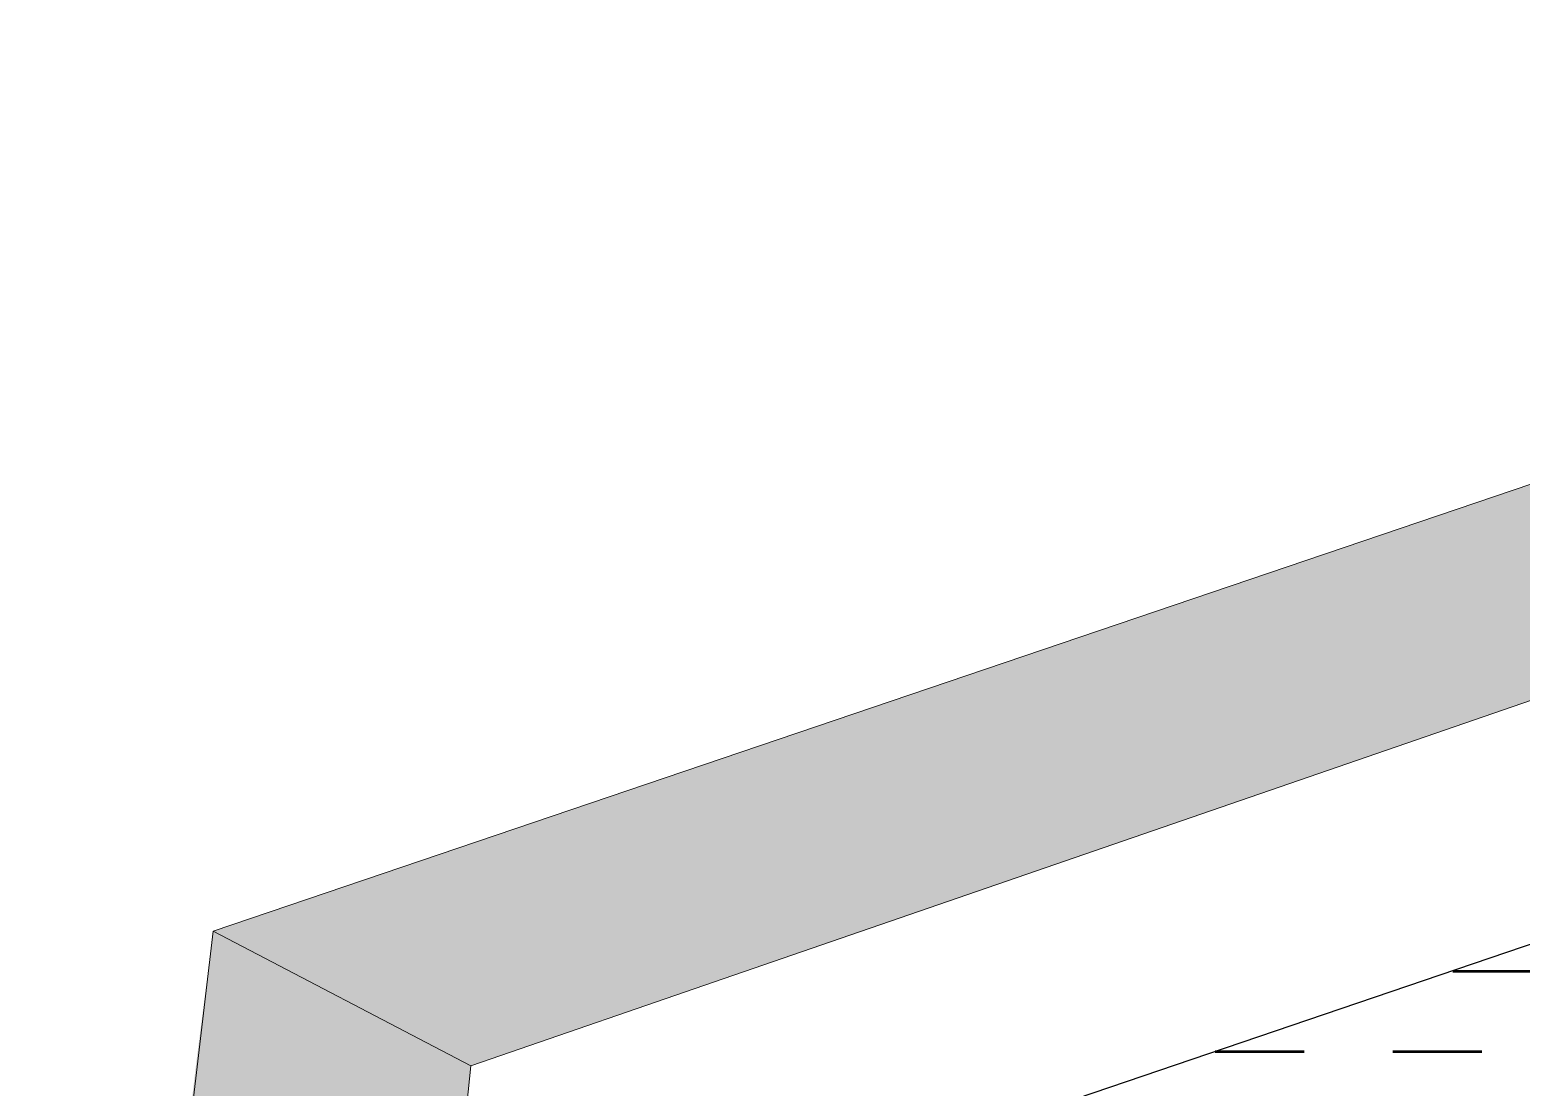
# Model space of a CAD drawing. Header units: inches. Extents: x -351 to 2582, y -266 to 144.
# Drawn here: x 501.178 to 502.856, y -60.71 to -59.519 of the extents above; entities that cross this region are included whole.
import ezdxf

# ---------------------------------------------------------------- set-up
doc = ezdxf.new("R2010")
doc.units = ezdxf.units.IN
doc.header["$MEASUREMENT"] = 0
doc.linetypes.add('PDF_IMPORT', pattern=[1, 0.8, -0.2])
doc.layers.add('PDF_Geometry', color=7, linetype='Continuous')
doc.layers.add('PDF_Solid Fills', color=7, linetype='Continuous')

# ---------------------------------------------------------------- blocks, each defined once
blk = doc.blocks.new('ewrew')
at = {"layer": 'PDF_Solid Fills', "true_color": 0x7f7f7f, "transparency": 33554559}
blk.add_hatch(color=8, dxfattribs=at).paths.add_polyline_path([(9301.2315, 5140.6279), (9300.8598, 5140.8226), (9300.2846, 5140.6279), (9296.7536, 5139.4288), (9296.727, 5139.2208), (9296.4704, 5137.0262), (9296.904, 5136.8005), (9296.9306, 5137.0262), (9297.1518, 5139.2208), (9297.758, 5139.4288)])
at = {"layer": 'PDF_Geometry', "color": 8, "lineweight": 5, "true_color": 0x7f7f7f, "elevation": 0}
blk.add_lwpolyline([(9296.4704, 5137.0262), (9296.904, 5136.8005), (9297.1518, 5139.2208), (9301.2315, 5140.6279), (9300.8598, 5140.8226), (9296.7536, 5139.4288)], close=True, dxfattribs=at)
at = {"layer": 'PDF_Geometry', "lineweight": 25, "elevation": 0}
blk.add_lwpolyline([(9302.0412, 5140.0925), (9301.4881, 5140.327), (9297.6784, 5139.0306), (9297.4129, 5136.7828), (9297.8554, 5136.5439)], dxfattribs=at)
at = {"layer": 'PDF_Geometry', "color": 8, "lineweight": 5, "true_color": 0x7f7f7f, "elevation": 0}
blk.add_lwpolyline([(9297.1518, 5139.2208), (9296.7536, 5139.4288)], dxfattribs=at)
at = {"layer": 'PDF_Geometry', "linetype": 'PDF_IMPORT', "lineweight": 50, "ltscale": 0.15834, "elevation": 0}
blk.add_lwpolyline([(9298.6695, 5139.3669), (9299.9173, 5139.3669)], dxfattribs=at)
at = {"layer": 'PDF_Geometry', "linetype": 'PDF_IMPORT', "lineweight": 50, "ltscale": 0.15288, "elevation": 0}
blk.add_lwpolyline([(9298.3023, 5139.243), (9299.55, 5139.243)], dxfattribs=at)

msp = doc.modelspace()

# ---------------------------------------------------------------- block references
at = {"color": 1, "xscale": 0.7281181409382419, "yscale": 0.7281181409382419, "zscale": 0.7281181409382419}
msp.add_blockref('ewrew', (-6267.7504, -3802.6454, 0), dxfattribs=at)

doc.saveas('drawing.dxf')
